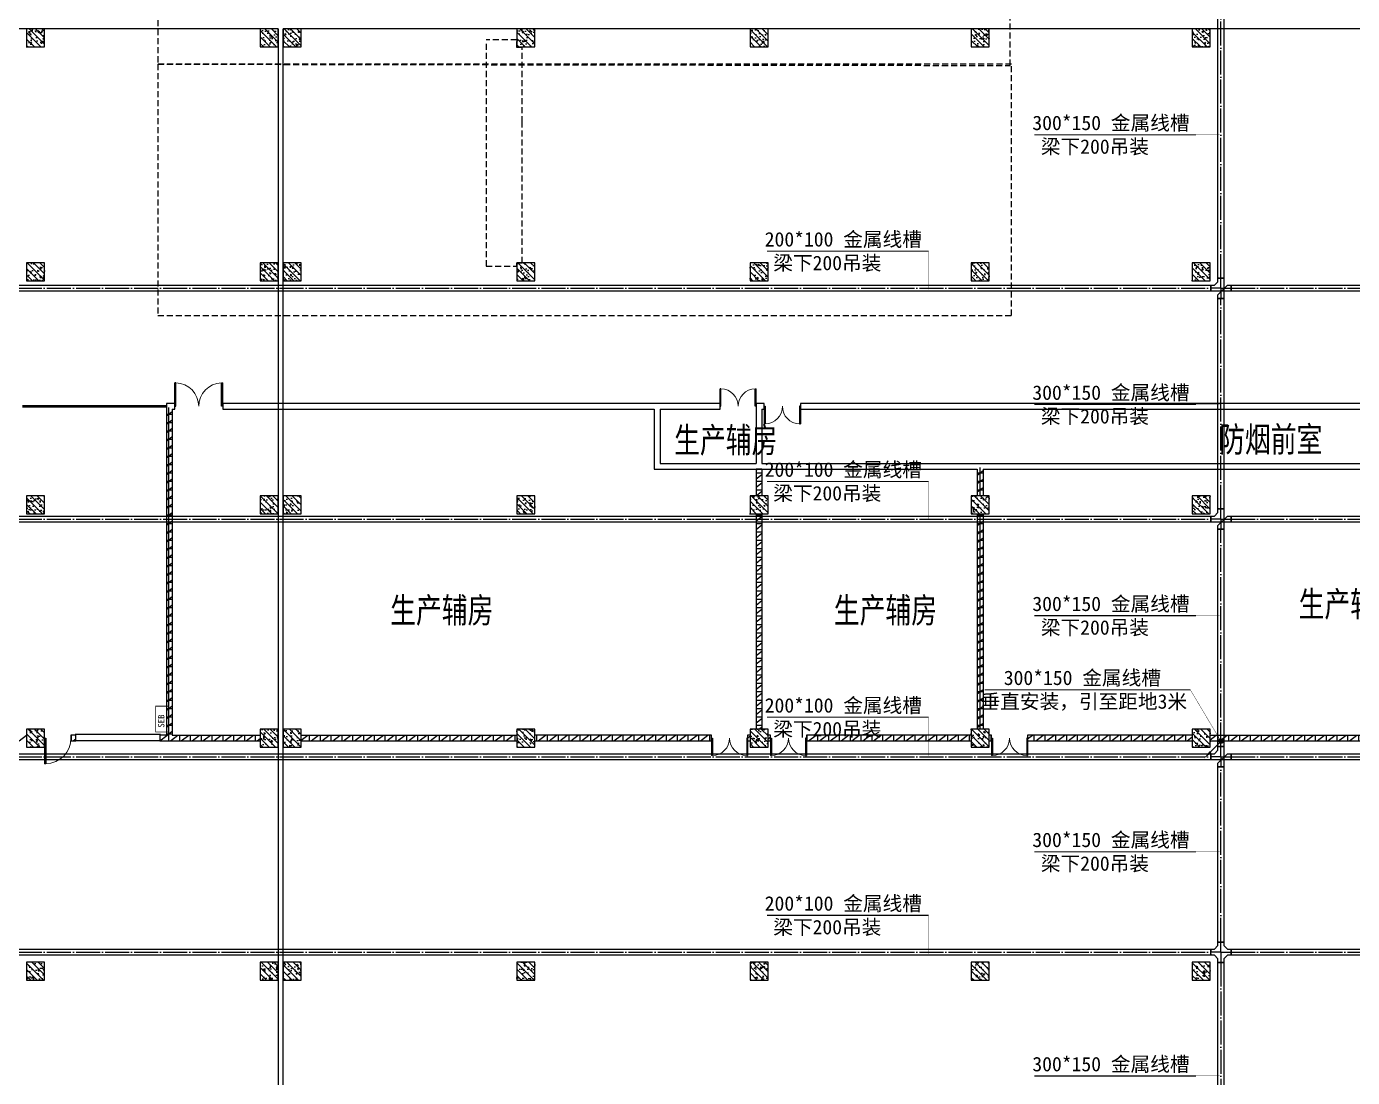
# Model space of a CAD drawing. Header units: millimetres. Extents: x -633009578 to 5705885, y -633235091 to 2571734.
# Drawn here: x 4095645 to 4150809, y 2084315 to 2128035 of the extents above; entities that cross this region are included whole.
import ezdxf

# ---------------------------------------------------------------- set-up
doc = ezdxf.new("R2010")
doc.units = ezdxf.units.MM
doc.header["$LTSCALE"] = 1000
doc.header["$MEASUREMENT"] = 0
for name, pattern in [('DASH', [0.35, 0.25, -0.1]), ('DASHED2', [0.375, 0.25, -0.125]), ('DOTE', [2.4200000000000004, 2, -0.2, 0.02, -0.2]), ('HIDDEN', [0.375, 0.25, -0.125])]:
    doc.linetypes.add(name, pattern=pattern)
doc.layers.get('0').update_dxf_attribs({"color": 9})
for name, color, linetype in [('A-ABOV(投影线)', 154, 'HIDDEN'), ('A-COLUM(柱)', 255, 'Continuous'), ('A-DOOR(门）', 4, 'Continuous'), ('A-FLOR(看线)', 8, 'Continuous'), ('A-HATH(填充)', 8, 'Continuous'), ('A-TEXT(房间)', 243, 'Continuous'), ('A-WALL(墙)', 255, 'Continuous'), ('电-弱电平面-箭头', 3, 'Continuous'), ('电-桥架', 4, 'Continuous'), ('设备-箱柜', 3, 'Continuous')]:
    doc.layers.add(name, color=color, linetype=linetype)
doc.styles.add('_TCH', font='simhei.ttf', dxfattribs={"width": 0.75, "bigfont": 'hztxt.shx'})
doc.styles.add('ELEC-DIM', font='simhei.ttf')
doc.styles.add('IDQSTYLE', font='simhei.ttf', dxfattribs={"width": 0.707, "bigfont": 'hztxt.shx'})
pattern_1 = [(0, (1606821.475196055, 677964.29318137), (0, 350), []), (37.875, (1607221.475196055, 677964.29318137), (-169.61527734408, 218.0766567528281), []), (90, (1607221.475196055, 677964.29318137), (-450, 2.755455298081545e-14), [])]

# ---------------------------------------------------------------- blocks, each defined once
blk = doc.blocks.new('*X3')
at = {"color": 0, "linetype": 'Continuous'}
for p, q in [((192.587376364835, 446.7215535232801), (193.8713933576327, 448.0055705160779)), ((192.6509968705344, 446.3609099602676), (194.2320369206452, 447.9419500103785)), ((192.6864539319484, 447.2448951591055), (193.3480517218074, 447.9064929489645)), ((192.7889704286661, 446.0746194496875), (194.5183274312254, 447.8039764522467)), ((192.9823694457329, 445.8437543980423), (194.7491924828706, 447.61057743518)), ((193.2275231399996, 445.664644023597), (194.9283028573159, 447.3654237409133)), ((193.5311577474, 445.5440145622856), (195.0489323186273, 447.0617891335129)), ((193.9202347052458, 445.5088274514194), (195.0841194294935, 446.6727121756671)), ((194.6075199946775, 445.7718486721392), (194.8210982087737, 445.9854268862354))]:
    blk.add_line(p, q, dxfattribs=at)
blk = doc.blocks.new('HC001442')
at = {"color": 0, "linetype": 'Continuous'}
blk.add_line((2.614797267597169e-12, -0.0577611932696982), (-3.1054929004722, -3.232738715066034), dxfattribs=at)
blk.add_lwpolyline([(-3.1054929004722, -3.232738715066034, 0.8, 0, 0), (-5.057392361375946, -5.119309791709952, 0, 0, 0)], format="xyseb", dxfattribs=at)
blk.add_circle((0, 0), 0.625, dxfattribs=at)
at = {"color": 0, "linetype": 'Continuous', "xscale": 0.5, "yscale": 0.5, "zscale": 0.5}
blk.add_blockref('*X3', (-96.91845018383279, -223.3780232566237), dxfattribs=at)
at = {"color": 0, "style": 'IDQSTYLE', "width": 0.7}
blk.add_attdef('PSFHATT', (2.62500001, -5.119309791709952), '', height=2.5, dxfattribs=at)
blk = doc.blocks.new('HC001524')
at = {"color": 0, "linetype": 'Continuous', "const_width": 0.3}
blk.add_lwpolyline([(5, 2.5), (-5, 2.5), (-5, -2.5), (5, -2.5)], close=True, dxfattribs=at)
at = {"color": 0, "style": 'IDQSTYLE', "width": 0.7}
for tag, p in [('AF', (-1.5, -1.25)), ('PSFHATT', (7, -2.5))]:
    blk.add_attdef(tag, p, '', height=2.5, dxfattribs=at)
blk = doc.blocks.new('$DorLib2D$00000002')
for p, q in [((-0.5, -5.684341886080802e-17), (-0.5000000000000007, 0.4875)), ((-0.4750000000000007, 0.4875), (-0.5000000000000007, 0.4875)), ((-0.475, -2.842170943040401e-17), (-0.4750000000000007, 0.4875)), ((0.475, -2.842170943040401e-17), (0.4750000000000007, 0.4875)), ((0.4750000000000007, 0.4875), (0.5000000000000007, 0.4875)), ((0.5, -5.684341886080802e-17), (0.5000000000000007, 0.4875)), ((-0.5, -5.684341886080802e-17), (-0.475, -2.842170943040401e-17)), ((0.5, -5.684341886080802e-17), (0.475, -2.842170943040401e-17))]:
    blk.add_line(p, q)
at = {"lineweight": 13}
for centre, start, end in [((-0.4875, -4.263256414560601e-17), 0, 88.53071641864632), ((0.4875, -4.263256414560601e-17), 91.4692835813537, 180)]:
    blk.add_arc(centre, 0.4875, start, end, dxfattribs=at)
blk = doc.blocks.new('$DorLib2D$00000213')
at = {"color": 0, "linetype": 'DASH', "const_width": 0.02}
blk.add_lwpolyline([(0.5, 3.552713678800501e-15), (-0.5, 3.552713678800501e-15)], dxfattribs=at)
blk = doc.blocks.new('$DorLib2D$00000001')
for p, q in [((0.45, 0.9750000000000001), (0.5000000000000002, 0.9750000000000001)), ((0.45, 0), (0.45, 0.9750000000000001)), ((0.5, 0), (0.5, 0.9750000000000001)), ((0.5, 0), (0.45, 0))]:
    blk.add_line(p, q)
at = {"lineweight": 13}
blk.add_arc((0.475, 0), 0.975, 91.4692835813538, 180, dxfattribs=at)
blk = doc.blocks.new('$DorLib2D$00000136')
at = {"color": 0, "linetype": 'DASH'}
blk.add_line((0.5074999999959537, 0.6666666666674388), (-0.507500000003974, 0.666666666667382), dxfattribs=at)
at = {"color": 0, "linetype": 'Continuous'}
blk.add_line((-0.5000000000040377, -0.4999999999982236), (0.4999999999959623, -0.4999999999981668), dxfattribs=at)
blk = doc.blocks.new('_FZH')
h = blk.add_hatch()
h.set_pattern_fill('钢筋混凝土', color=256, scale=0.1, style=0)
h.set_pattern_definition([(45, (0, 0), (-0.1767766952966369, 0.1767766952966369), []), (50, (0, 0), (0.7172601826007535, -0.06275213498259512), [0.07500000000000001, -0.8250000000000001]), (355, (0, 0), (-0.138751333613, 0.7521921337000119), [0.06, -0.66]), (100.4514, (0.05977168000000001, -0.00522934), (0.5785093817140216, 0.6894395420609536), [0.06374019, -0.701142112]), (46.1842, (0, 0.2), (1.067241048625645, -0.1655190143290181), [0.1125, -1.2375]), (96.6356, (0.088936745, 0.186206693), (0.9346627055487033, 0.9741178709004418), [0.095610288, -1.051713]), (351.1842, (0, 0.2), (0.9346619451336272, 0.9741186009253247), [0.09000000000000001, -0.9900000000000001]), (21, (0.1, 0.15), (0.5969070521184617, -0.4026188906653388), [0.07500000000000001, -0.8250000000000001]), (326, (0.1, 0.15), (0.2433153319215824, 0.7251500450468529), [0.06, -0.66]), (71.4514, (0.149742233, 0.116448394), (0.84022262858149, 0.3225304967099524), [0.06374019, -0.701142112]), (37.50000000000001, (0, 0), (0.01215985531729062, 0.3328938538313115), [0, -0.652, 0, -0.67, 0, -0.6625000000000001]), (7.499999999999999, (0, 0), (0.2630695374421486, 0.3944117118823603), [0, -0.382, 0, -0.637, 0, -0.2525]), (-32.5, (-0.223, 0), (0.533822436172409, -0.02255487173437976), [0, -0.25, 0, -0.78, 0, -1.035]), (-42.5, (-0.323, 0), (0.5831861693423862, 0.1001049823323177), [0, -0.325, 0, -0.518, 0, -0.735])])
h.paths.add_polyline_path([(-0.5, -0.5), (0.5, -0.5), (0.5, 0.5), (-0.5, 0.5)])
blk.add_lwpolyline([(-0.5, -0.5), (0.5, -0.5), (0.5, 0.5), (-0.5, 0.5)], close=True)

msp = doc.modelspace()

# ---------------------------------------------------------------- hatches: boundary and pattern name
at = {"layer": 'A-HATH(填充)'}
h = msp.add_hatch(dxfattribs=at)
h.set_pattern_fill('空心砖', color=256, scale=100, style=0)
h.set_pattern_definition(pattern_1)
h.paths.add_polyline_path([(4101589.994031758, 2112194.629172623), (4101469.994031752, 2112114.629172621), (4101469.994031752, 2098554.629172602), (4101589.994031758, 2098474.629172604), (4101709.994031752, 2098554.629172583), (4101709.994031752, 2112114.629172624)])
h = msp.add_hatch(dxfattribs=at)
h.set_pattern_fill('空心砖', color=256, scale=100, style=0)
h.set_pattern_definition(pattern_1)
h.paths.add_polyline_path([(4125999.99403178, 2108509.629172626), (4126239.99403178, 2108509.629172626), (4126239.99403178, 2109614.629172626), (4125999.99403178, 2109614.629172626)])
h = msp.add_hatch(dxfattribs=at)
h.set_pattern_fill('空心砖', color=256, scale=100, style=0)
h.set_pattern_definition(pattern_1)
h.paths.add_polyline_path([(4135199.994031804, 2108509.629172626), (4135439.994031726, 2108509.629172626), (4135439.994031567, 2109614.629172633), (4135319.99403174, 2109694.629172631), (4135199.994031872, 2109614.629172634)])
h = msp.add_hatch(dxfattribs=at)
h.set_pattern_fill('空心砖', color=256, scale=100, style=0)
h.set_pattern_definition(pattern_1)
h.paths.add_polyline_path([(4125999.994031759, 2107759.629172626), (4125999.99403178, 2098809.629172626), (4126239.99403178, 2098809.629172626), (4126239.994031759, 2107759.629172626)])
h = msp.add_hatch(dxfattribs=at)
h.set_pattern_fill('空心砖', color=256, scale=100, style=0)
h.set_pattern_definition(pattern_1)
h.paths.add_polyline_path([(4135199.994031811, 2098809.629172626), (4135439.99403176, 2098809.629172626), (4135439.994031759, 2107759.629172626), (4135199.994031759, 2107759.629172626)])
h = msp.add_hatch(dxfattribs=at)
h.set_pattern_fill('空心砖', color=256, scale=100, style=0)
h.set_pattern_definition(pattern_1)
h.paths.add_polyline_path([(4095644.99403178, 2098314.629172626), (4095644.99403178, 2098554.629172626), (4086694.99403178, 2098554.629172626), (4086694.99403178, 2098314.629172626)])
h = msp.add_hatch(dxfattribs=at)
h.set_pattern_fill('空心砖', color=256, scale=100, style=0)
h.set_pattern_definition(pattern_1)
h.paths.add_polyline_path([(4097494.994030996, 2098314.629172688), (4097694.994032013, 2098314.629172688), (4097694.994032013, 2098554.629172619), (4097494.994030996, 2098554.62917262)])
h = msp.add_hatch(dxfattribs=at)
h.set_pattern_fill('空心砖', color=256, scale=100, style=0)
h.set_pattern_definition(pattern_1)
h.paths.add_polyline_path([(4101469.994031752, 2098554.629172602), (4101194.994031504, 2098554.629172604), (4101194.994031504, 2098314.629172688), (4101589.994031767, 2098314.629172626), (4101589.994031758, 2098474.629172604)])
h = msp.add_hatch(dxfattribs=at)
h.set_pattern_fill('空心砖', color=256, scale=100, style=0)
h.set_pattern_definition(pattern_1)
h.paths.add_polyline_path([(4105369.99403178, 2098314.629172626), (4105369.99403178, 2098554.629172622), (4101709.994031752, 2098554.629172583), (4101589.994031757, 2098474.629172604), (4101589.994031767, 2098314.629172626)])
h = msp.add_hatch(dxfattribs=at)
h.set_pattern_fill('空心砖', color=256, scale=100, style=0)
h.set_pattern_definition(pattern_1)
h.paths.add_polyline_path([(4116044.99403178, 2098314.629172626), (4116044.99403178, 2098554.629172626), (4107069.99403178, 2098554.629172626), (4107069.99403178, 2098314.629172626)])
h = msp.add_hatch(dxfattribs=at)
h.set_pattern_fill('空心砖', color=256, scale=100, style=0)
h.set_pattern_definition(pattern_1)
h.paths.add_polyline_path([(4116794.99403178, 2098554.629172626), (4116794.99403178, 2098314.629172626), (4124144.994031504, 2098314.629172632), (4124144.994031504, 2098554.629172632)])
h = msp.add_hatch(dxfattribs=at)
h.set_pattern_fill('空心砖', color=256, scale=100, style=0)
h.set_pattern_definition(pattern_1)
h.paths.add_polyline_path([(4125744.99403178, 2098314.62917263), (4125744.99403178, 2098554.62917263), (4125644.994031504, 2098554.629172632), (4125644.994031504, 2098314.629172632)])
h = msp.add_hatch(dxfattribs=at)
h.set_pattern_fill('空心砖', color=256, scale=100, style=0)
h.set_pattern_definition(pattern_1)
h.paths.add_polyline_path([(4126494.99403178, 2098554.629172615), (4126494.99403178, 2098314.629172632), (4126594.994032013, 2098314.629172634), (4126594.994032013, 2098554.629172612)])
h = msp.add_hatch(dxfattribs=at)
h.set_pattern_fill('空心砖', color=256, scale=100, style=0)
h.set_pattern_definition(pattern_1)
h.paths.add_polyline_path([(4134944.99403178, 2098314.629172626), (4134944.99403178, 2098554.629172633), (4128094.994031504, 2098554.629172613), (4128094.994031504, 2098314.629172634)])
h = msp.add_hatch(dxfattribs=at)
h.set_pattern_fill('空心砖', color=256, scale=100, style=0)
h.set_pattern_definition(pattern_1)
h.paths.add_polyline_path([(4135694.99403178, 2098554.629172632), (4135694.99403178, 2098314.629172632), (4135794.994032013, 2098314.629172634), (4135794.994032013, 2098554.629172632)])
h = msp.add_hatch(dxfattribs=at)
h.set_pattern_fill('空心砖', color=256, scale=100, style=0)
h.set_pattern_definition(pattern_1)
h.paths.add_polyline_path([(4144144.99403178, 2098314.629172626), (4144144.99403178, 2098554.629172626), (4137294.994032013, 2098554.629172631), (4137294.994032013, 2098314.629172634)])
h = msp.add_hatch(dxfattribs=at)
h.set_pattern_fill('空心砖', color=256, scale=100, style=0)
h.set_pattern_definition(pattern_1)
h.paths.add_polyline_path([(4153344.99403178, 2098314.629172626), (4153344.99403178, 2098554.629172626), (4144894.99403178, 2098554.629172626), (4144894.99403178, 2098314.629172626)])

# ---------------------------------------------------------------- linework, layer by layer
at = {"layer": 'A-ABOV(投影线)'}
for points in [[(4101107.015126877, 2126469.210807561), (4136573.072799208, 2126414.365937338), (4136573.072799208, 2136864.961753036), (4101107.015126877, 2136919.80662326)], [(4101107.015126877, 2116018.614991862), (4136617.637163706, 2116014.170684175), (4136617.637163706, 2126464.766499873), (4101107.015126877, 2126469.210807561)]]:
    msp.add_lwpolyline(points, close=True, dxfattribs=at)
msp.add_lwpolyline([(4114769.994031779, 2127309.629148453), (4114769.99403178, 2118059.629172626), (4116044.99403178, 2118059.629172626), (4116044.99403178, 2118209.629047405), (4116269.99403178, 2118209.629148452), (4116269.99403178, 2124059.629172626), (4116269.99403178, 2127159.629172626), (4116044.99403178, 2127159.629273674), (4116044.99403178, 2127484.629148453), (4114769.994031779, 2127484.629148453)], dxfattribs=at)
at = {"layer": 'A-FLOR(看线)'}
for points in [[(4106119.994031763, 2127934.629173214), (4040069.99403178, 2127934.629173214)], [(4106119.994031763, 2127934.629173214), (4106119.994031763, 2060984.629172626)], [(4172369.99403178, 2127934.629172626), (4106319.994031765, 2127934.629173214)], [(4106319.994031765, 2060984.629172626), (4106319.994031765, 2127934.629173214)]]:
    msp.add_lwpolyline(points, dxfattribs=at)
at = {"layer": 'A-WALL(墙)'}
for p, q in [((4101589.994031767, 2112354.629172626), (4101469.994032013, 2112354.62917263)), ((4101469.994032013, 2112354.62917263), (4101469.994032013, 2112114.629172626)), ((4101809.994032013, 2112354.629172624), (4101589.994031767, 2112354.629172626)), ((4101809.994032013, 2112114.629172625), (4101809.994032013, 2112354.629172624)), ((4121879.99403178, 2112354.629172626), (4103809.994032013, 2112354.629172624)), ((4103809.994032013, 2112354.629172624), (4103809.994032013, 2112114.629172625)), ((4124499.994031504, 2112354.62917265), (4121879.99403178, 2112354.629172626)), ((4124499.994031504, 2112114.629172713), (4124499.994031504, 2112354.62917265)), ((4126119.99403178, 2112354.629172626), (4125999.994032013, 2112354.62917265)), ((4125999.994032013, 2112354.62917265), (4125999.994032013, 2112114.629172714)), ((4126339.994032013, 2112354.629172623), (4126119.99403178, 2112354.629172626)), ((4126339.994032013, 2112114.629172619), (4126339.994032013, 2112354.629172623)), ((4163299.994031992, 2112354.629172633), (4127839.994032013, 2112354.629172624)), ((4127839.994032013, 2112354.629172624), (4127839.994032013, 2112114.629172619)), ((4101469.994031752, 2112114.629172621), (4101469.994031752, 2098554.629172602)), ((4101709.994031752, 2112114.629172624), (4101809.994032013, 2112114.629172625)), ((4101709.994031752, 2112114.629172624), (4101709.994031752, 2098554.629172583)), ((4103809.994032013, 2112114.629172625), (4121759.994031797, 2112114.629172624)), ((4121759.994031797, 2112114.629172624), (4121759.994031797, 2109614.62917265)), ((4121999.994031797, 2112114.62917265), (4124499.994031504, 2112114.629172713)), ((4121999.994031797, 2112114.62917265), (4121999.994031797, 2109854.62917265)), ((4125999.994031758, 2112114.62917265), (4125999.994031758, 2109854.62917265)), ((4126239.994031758, 2112114.62917262), (4126339.994032013, 2112114.629172619)), ((4126239.994031758, 2112114.62917262), (4126239.994031758, 2109854.629172634)), ((4127839.994032013, 2112114.629172619), (4163539.994031667, 2112114.62917262)), ((4121759.994031797, 2109614.62917265), (4126119.99403178, 2109614.629172626)), ((4121999.994031797, 2109854.62917265), (4125999.994031758, 2109854.62917265)), ((4125999.99403178, 2109614.629172626), (4125999.994031967, 2108509.629172906)), ((4126239.99403178, 2109614.629172626), (4125999.99403178, 2109614.629172626)), ((4126119.99403178, 2109614.629172626), (4135199.994031872, 2109614.629172634)), ((4126239.994031758, 2109854.629172634), (4135319.99403178, 2109854.629172626)), ((4126239.99403178, 2109614.629172626), (4126239.994031637, 2108509.629172906)), ((4135199.994031872, 2109614.629172634), (4135199.994031759, 2108509.629172255)), ((4135319.99403178, 2109854.629172626), (4163539.994031876, 2109854.629172633)), ((4135439.994031567, 2109614.629172633), (4163299.994031571, 2109614.629172633)), ((4135439.994031567, 2109614.629172633), (4135439.994031569, 2108509.629172255)), ((4125999.994031759, 2107759.629172626), (4125999.99403178, 2098809.629172626)), ((4126239.994031759, 2107759.629172626), (4126239.99403178, 2098809.629172626)), ((4135199.994031759, 2107759.629172626), (4135199.994031785, 2098809.629172255)), ((4135439.994031759, 2107759.629172626), (4135439.994031762, 2098809.629172255)), ((4097694.994032013, 2098554.629172619), (4097494.994030996, 2098554.62917262)), ((4097494.994030996, 2098554.62917262), (4097494.994030996, 2098314.629172688)), ((4097694.994032013, 2098314.629172688), (4097694.994032013, 2098554.629172619)), ((4101469.994031752, 2098554.629172602), (4101194.994031504, 2098554.629172604)), ((4101194.994031504, 2098554.629172604), (4101194.994031504, 2098314.629172688)), ((4101709.994031752, 2098554.629172583), (4105369.994031993, 2098554.629172692)), ((4107069.994031992, 2098554.629172593), (4116044.994031992, 2098554.629172593)), ((4124144.994031504, 2098554.629172632), (4116794.994031993, 2098554.629172654)), ((4124144.994031504, 2098314.629172632), (4124144.994031504, 2098554.629172632)), ((4125744.994031993, 2098554.629172313), (4125644.994031504, 2098554.629172632)), ((4125644.994031504, 2098554.629172632), (4125644.994031504, 2098314.629172632)), ((4126594.994032013, 2098554.629172612), (4126494.994031993, 2098554.62917281)), ((4126594.994032013, 2098314.629172634), (4126594.994032013, 2098554.629172612)), ((4134944.994031993, 2098554.629172655), (4128094.994031504, 2098554.629172613)), ((4128094.994031504, 2098554.629172613), (4128094.994031504, 2098314.629172634)), ((4135794.994032013, 2098554.629172632), (4135694.994031342, 2098554.62917369)), ((4135794.994032013, 2098314.629172634), (4135794.994032013, 2098554.629172632)), ((4144144.994031993, 2098554.629172601), (4137294.994032013, 2098554.629172631)), ((4137294.994032013, 2098554.629172631), (4137294.994032013, 2098314.629172634)), ((4144894.994031342, 2098554.629172634), (4153344.994031993, 2098554.629172611)), ((4097494.994030996, 2098314.629172688), (4097694.994032013, 2098314.629172688)), ((4101194.994031504, 2098314.629172688), (4101589.994031767, 2098314.629172626)), ((4101589.994031767, 2098314.629172626), (4105369.994031992, 2098314.629172584)), ((4107069.994031992, 2098314.629172593), (4116044.994031992, 2098314.62917264)), ((4116794.994031993, 2098314.629172646), (4124144.994031504, 2098314.629172632)), ((4125644.994031504, 2098314.629172632), (4125744.994031993, 2098314.629172453)), ((4126494.994031993, 2098314.629172458), (4126594.994032013, 2098314.629172634)), ((4128094.994031504, 2098314.629172634), (4134944.994031993, 2098314.629172636)), ((4135694.994031341, 2098314.629172616), (4135794.994032013, 2098314.629172634)), ((4137294.994032013, 2098314.629172634), (4144144.994031993, 2098314.629172637)), ((4144894.994031342, 2098314.629172634), (4153344.994031993, 2098314.629172623))]:
    msp.add_line(p, q, dxfattribs=at)
at = {"layer": '电-桥架', "color": 5, "linetype": 'DOTE', "ltscale": 0.5}
for p, q in [((4145339.061539553, 2117569.399305051), (4145339.061519231, 2128639.395047395)), ((4145339.061540333, 2117144.399305051), (4145339.061539553, 2117569.399305051)), ((4078343.574331425, 2117144.399305051), (4144914.061540333, 2117144.399305051)), ((4145339.061540333, 2117144.399305051), (4144914.061540333, 2117144.399305051)), ((4145339.061540333, 2117144.399305051), (4145339.061541113, 2116719.399305051)), ((4145339.061540333, 2117144.399305051), (4145764.061540333, 2117144.399305051)), ((4145339.061557173, 2107970.950060336), (4145339.061541113, 2116719.399305051)), ((4145764.061540333, 2117144.399305051), (4166642.791950512, 2117144.399305051)), ((4145339.061557953, 2107545.950060336), (4145339.061557173, 2107970.950060336)), ((4078343.574348849, 2107545.950060336), (4144914.061557953, 2107545.950060336)), ((4145339.061557953, 2107545.950060336), (4144914.061557953, 2107545.950060336)), ((4145339.061557953, 2107545.950060336), (4145339.061558733, 2107120.950060336)), ((4145339.061557953, 2107545.950060336), (4145764.061557953, 2107545.950060336)), ((4145764.061557953, 2107545.950060336), (4172269.048692347, 2107545.950060336)), ((4145339.061575324, 2098083.511338273), (4145339.061558733, 2107120.950060336)), ((4145339.061576104, 2097658.511338273), (4145339.061575324, 2098083.511338273)), ((4078343.574366798, 2097658.511338273), (4144914.061576104, 2097658.511338273)), ((4145339.061576104, 2097658.511338273), (4144914.061576104, 2097658.511338273)), ((4145339.061576104, 2097658.511338273), (4145339.061576884, 2097233.511338273)), ((4145339.061576104, 2097658.511338273), (4145764.061576104, 2097658.511338273)), ((4145764.061576104, 2097658.511338273), (4172269.048692347, 2097658.511338273)), ((4145339.061590255, 2089950.002463049), (4145339.061576884, 2097233.511338273)), ((4145339.061591035, 2089525.002463049), (4145339.061590255, 2089950.002463049)), ((4078343.574381563, 2089525.002463049), (4144914.061591035, 2089525.002463049)), ((4145339.061591035, 2089525.002463049), (4144914.061591035, 2089525.002463049)), ((4145339.061591035, 2089525.002463049), (4145339.061591806, 2089100.002463049)), ((4145339.061591035, 2089525.002463049), (4145764.061591035, 2089525.002463049)), ((4145339.061591806, 2089100.002463049), (4145339.061608245, 2080044.388302158)), ((4145764.061591035, 2089525.002463049), (4172269.048692347, 2089525.002463049))]:
    msp.add_line(p, q, dxfattribs=at)
at = {"layer": '电-桥架', "color": 9, "linetype": 'DASHED2', "ltscale": 0.5}
for p, q in [((4145464.061539553, 2117569.399305281), (4145214.061539553, 2117569.399304821)), ((4145464.061557173, 2107970.950060566), (4145214.061557173, 2107970.950060106)), ((4145464.061575324, 2098083.511338503), (4145214.061575324, 2098083.511338043)), ((4144914.061591035, 2089650.002463049), (4144914.061591036, 2089400.002463049)), ((4145464.061590255, 2089950.002463279), (4145214.061590255, 2089950.002462819))]:
    msp.add_line(p, q, dxfattribs=at)
at = {"layer": '电-桥架', "ltscale": 0.5}
for points in [[(4145214.061539553, 2117569.399304821), (4145214.061519231, 2128639.395047164), (4145464.061519231, 2128639.395047624), (4145464.061539553, 2117569.399305281)], [(4145214.061557173, 2107970.950060106), (4145214.061541113, 2116719.399304821), (4145464.061541113, 2116719.399305281), (4145464.061557173, 2107970.950060566)], [(4145214.061575324, 2098083.511338043), (4145214.061558733, 2107120.950060106), (4145464.061558733, 2107120.950060566), (4145464.061575324, 2098083.511338503)], [(4145214.061590255, 2089950.002462819), (4145214.061576884, 2097233.511338043), (4145464.061576884, 2097233.511338503), (4145464.061590255, 2089950.002463279)], [(4144914.061591035, 2089400.002463049), (4078343.574381564, 2089400.002463049), (4078343.574381563, 2089650.002463049), (4144914.061591034, 2089650.002463049)]]:
    msp.add_lwpolyline(points, dxfattribs=at)
for points in [[(4144914.061540334, 2117019.399305051), (4078343.574331426, 2117019.399305051), (4078343.574331425, 2117269.399305051), (4144914.061540333, 2117269.399305051)], [(4145214.061541113, 2116719.399304821), (4145214.061540838, 2116869.399304821), (4145614.061540333, 2117269.399305051), (4145764.061540333, 2117269.399305051), (4145764.061540334, 2117019.399305051), (4145614.061540334, 2117019.399305051), (4145064.061540334, 2117019.399305051), (4144914.061540334, 2117019.399305051), (4144914.061540332, 2117269.399305051), (4145064.061540332, 2117269.399305051), (4145214.061539828, 2117419.399304821), (4145214.061539553, 2117569.399304821), (4145464.061539553, 2117569.399305281), (4145464.061539828, 2117419.399305281), (4145464.061540838, 2116869.399305281), (4145464.061541113, 2116719.399305281)], [(4166642.791950513, 2117019.399305051), (4145764.061540334, 2117019.399305051), (4145764.061540333, 2117269.399305051), (4166642.791950512, 2117269.399305051)], [(4145214.061558733, 2107120.950060106), (4145214.061558458, 2107270.950060106), (4145614.061557953, 2107670.950060336), (4145764.061557953, 2107670.950060336), (4145764.061557954, 2107420.950060336), (4145614.061557954, 2107420.950060336), (4145064.061557954, 2107420.950060336), (4144914.061557954, 2107420.950060336), (4144914.061557952, 2107670.950060336), (4145064.061557952, 2107670.950060336), (4145214.061557448, 2107820.950060106), (4145214.061557173, 2107970.950060106), (4145464.061557173, 2107970.950060566), (4145464.061557448, 2107820.950060566), (4145464.061558458, 2107270.950060566), (4145464.061558733, 2107120.950060566)], [(4144914.061557954, 2107420.950060336), (4078343.57434885, 2107420.950060336), (4078343.574348849, 2107670.950060336), (4144914.061557953, 2107670.950060336)], [(4172269.048692347, 2107420.950060336), (4145764.061557954, 2107420.950060336), (4145764.061557953, 2107670.950060336), (4172269.048692347, 2107670.950060336)], [(4145214.061576884, 2097233.511338043), (4145214.061576609, 2097383.511338043), (4145614.061576103, 2097783.511338273), (4145764.061576103, 2097783.511338273), (4145764.061576105, 2097533.511338273), (4145614.061576105, 2097533.511338273), (4145064.061576104, 2097533.511338273), (4144914.061576104, 2097533.511338273), (4144914.061576103, 2097783.511338273), (4145064.061576103, 2097783.511338273), (4145214.061575599, 2097933.511338043), (4145214.061575324, 2098083.511338043), (4145464.061575324, 2098083.511338503), (4145464.061575599, 2097933.511338503), (4145464.061576609, 2097383.511338503), (4145464.061576884, 2097233.511338503)], [(4144914.061576105, 2097533.511338273), (4078343.574366799, 2097533.511338273), (4078343.574366798, 2097783.511338273), (4144914.061576104, 2097783.511338273)], [(4172269.048692347, 2097533.511338273), (4145764.061576105, 2097533.511338273), (4145764.061576104, 2097783.511338273), (4172269.048692347, 2097783.511338273)], [(4145764.061591036, 2089400.002463049), (4145614.061591036, 2089400.002463049), (4145464.061591534, 2089250.002463276), (4145464.061591806, 2089100.002463276), (4145214.061591806, 2089100.002462821), (4145214.061591534, 2089250.002462821), (4145064.061591035, 2089400.002463049), (4144914.061591035, 2089400.002463049), (4144914.061591034, 2089650.002463049), (4145064.061591034, 2089650.002463049), (4145214.06159053, 2089800.002462819), (4145214.061590255, 2089950.002462819), (4145464.061590255, 2089950.002463279), (4145464.06159053, 2089800.002463279), (4145614.061591034, 2089650.002463049), (4145764.061591034, 2089650.002463049)], [(4172269.048692347, 2089400.002463049), (4145764.061591036, 2089400.002463049), (4145764.061591035, 2089650.002463049), (4172269.048692347, 2089650.002463049)], [(4145214.061608245, 2080044.388301931), (4145214.061591806, 2089100.002462821), (4145464.061591806, 2089100.002463276), (4145464.061608245, 2080044.388302386)]]:
    msp.add_lwpolyline(points, close=True, dxfattribs=at)
at = {"layer": '设备-箱柜', "color": 6}
for points in [[(4145277.994185223, 2123531.573864941, 15, 15, 0), (4144304.239970004, 2123531.573864941, 15, 15, 0), (4144304.239970004, 2123531.573864941, 45, 45, 0), (4137579.310279579, 2123531.573864941, 45, 45, 0)], [(4133170.034844968, 2117098.0797166, 15, 15, 0), (4133170.034844968, 2118688.366615403, 15, 15, 0), (4133170.034844968, 2118688.366615403, 45, 45, 0), (4126445.105154544, 2118688.366615403, 45, 45, 0)], [(4145277.994185223, 2112310.490588136, 15, 15, 0), (4144304.239970004, 2112310.490588136, 15, 15, 0), (4144304.239970004, 2112310.490588136, 45, 45, 0), (4137579.310279579, 2112310.490588136, 45, 45, 0)], [(4133170.034844968, 2107518.53610198, 15, 15, 0), (4133170.034844968, 2109108.823000783, 15, 15, 0), (4133170.034844968, 2109108.823000783, 45, 45, 0), (4126445.105154544, 2109108.823000783, 45, 45, 0)], [(4145277.994185223, 2103524.447708365, 15, 15, 0), (4144304.239970004, 2103524.447708365, 15, 15, 0), (4144304.239970004, 2103524.447708365, 45, 45, 0), (4137579.310279579, 2103524.447708365, 45, 45, 0)], [(4145339.061574923, 2098301.701359484, 15, 15, 0), (4144061.409652156, 2100445.912399901, 15, 15, 0), (4144061.409652156, 2100445.912399901, 45, 45, 0), (4135506.219507736, 2100445.912399901, 45, 45, 0)], [(4133170.034844968, 2097708.853301428, 15, 15, 0), (4133170.034844968, 2099299.14020023, 15, 15, 0), (4133170.034844968, 2099299.14020023, 45, 45, 0), (4126445.105154544, 2099299.14020023, 45, 45, 0)], [(4145277.994185223, 2093705.175775066, 15, 15, 0), (4144304.239970004, 2093705.175775066, 15, 15, 0), (4144304.239970004, 2093705.175775066, 45, 45, 0), (4137579.310279579, 2093705.175775066, 45, 45, 0)], [(4133170.034844968, 2089469.390988255, 15, 15, 0), (4133170.034844968, 2091059.677887058, 15, 15, 0), (4133170.034844968, 2091059.677887058, 45, 45, 0), (4126445.105154544, 2091059.677887058, 45, 45, 0)], [(4145277.994185223, 2084376.867438431, 15, 15, 0), (4144304.239970004, 2084376.867438431, 15, 15, 0), (4144304.239970004, 2084376.867438431, 45, 45, 0), (4137579.310279579, 2084376.867438431, 45, 45, 0)]]:
    msp.add_lwpolyline(points, format="xyseb", dxfattribs=at)

# ---------------------------------------------------------------- block references
at = {"layer": 'A-COLUM(柱)', "xscale": 750, "yscale": 750, "zscale": 750, "rotation": 270}
for p in [(4096019.99403178, 2127559.629172626), (4105744.99403178, 2127559.629172626), (4106694.99403178, 2127559.629172626), (4116419.99403178, 2127559.629172626), (4126119.99403178, 2127559.629172626), (4135319.99403178, 2127559.629172626), (4144519.99403178, 2127559.629172626), (4096019.99403178, 2117834.629172626), (4105744.99403178, 2117834.629172626), (4106694.99403178, 2117834.629172626), (4116419.99403178, 2117834.629172626), (4126119.99403178, 2117834.629172626), (4135319.99403178, 2117834.629172626), (4144519.99403178, 2117834.629172626), (4096019.99403178, 2108134.629172626), (4105744.99403178, 2108134.629172626), (4106694.99403178, 2108134.629172626), (4116419.99403178, 2108134.629172626), (4126119.99403178, 2108134.629172626), (4135319.99403178, 2108134.629172626), (4144519.99403178, 2108134.629172626), (4096019.99403178, 2098434.629172626), (4105744.99403178, 2098434.629172626), (4106694.99403178, 2098434.629172626), (4116419.99403178, 2098434.629172626), (4126119.99403178, 2098434.629172626), (4135319.99403178, 2098434.629172626), (4144519.99403178, 2098434.629172626), (4096019.99403178, 2088734.629172626), (4105744.99403178, 2088734.629172626), (4106694.99403178, 2088734.629172626), (4116419.99403178, 2088734.629172626), (4126119.99403178, 2088734.629172626), (4135319.99403178, 2088734.629172626), (4144519.99403178, 2088734.629172626)]:
    msp.add_blockref('_FZH', p, dxfattribs=at)
at = {"layer": 'A-DOOR(门）'}
for p, xscale, yscale, zscale in [((4102809.994031681, 2112234.629172626), 2000, 2000, 2000), ((4125249.99403172, 2112234.629172626), 1500, 1500, 1500)]:
    msp.add_blockref('$DorLib2D$00000002', p, dxfattribs=dict(at, xscale=xscale, yscale=yscale, zscale=zscale))
at = {"layer": 'A-DOOR(门）', "rotation": 180}
for name, p, xscale, yscale, zscale in [('$DorLib2D$00000213', (4098469.994031914, 2112234.629172626), -6000, 6000, 6000), ('$DorLib2D$00000002', (4127089.994031819, 2112234.629172626), -1500, 1500, 1500), ('$DorLib2D$00000002', (4124894.994031652, 2098434.629172626), -1500, 1500, 1500)]:
    msp.add_blockref(name, p, dxfattribs=dict(at, xscale=xscale, yscale=yscale, zscale=zscale))
at = {"layer": 'A-DOOR(门）', "extrusion": (0, 0, -1), "xscale": 3500, "yscale": 240, "zscale": 3500}
msp.add_blockref('$DorLib2D$00000136', (-4099444.994031588, 2098434.629172626), dxfattribs=at)
at = {"layer": 'A-DOOR(门）', "extrusion": (0, 0, -1), "rotation": 180}
for name, p, xscale, yscale, zscale in [('$DorLib2D$00000001', (-4096944.99403133, 2098434.629172626), -1100, 1100, 1100), ('$DorLib2D$00000002', (-4127344.994031888, 2098434.629172626), -1500, 1500, 1500), ('$DorLib2D$00000002', (-4136544.994031888, 2098434.629172626), -1500, 1500, 1500)]:
    msp.add_blockref(name, p, dxfattribs=dict(at, xscale=xscale, yscale=yscale, zscale=zscale))
at = {"layer": '电-弱电平面-箭头', "color": 4, "xscale": 140, "yscale": 140, "zscale": 140}
msp.add_blockref('HC001442', (4145341.29680995, 2098307.97987804), dxfattribs=at)
at = {"layer": '设备-箱柜'}
ref = msp.add_blockref('HC001524', (4101284.086275871, 2099221.589551491), dxfattribs=dict(at, xscale=-107.52, yscale=107.52, zscale=107.52, rotation=269.9999999999999))
ref.add_attrib('AF', 'SEB', (4101381.599334444, 2098864.777403445), dxfattribs={"layer": '0', "color": 0, "height": 268.8, "rotation": 90, "style": 'ELEC-DIM'})

# ---------------------------------------------------------------- texts
at = {"layer": 'A-TEXT(房间)', "style": '_TCH', "width": 0.75}
for s, p in [('生产辅房', (4122586.385041743, 2110304.741364947)), ('防烟前室', (4145260.219726594, 2110337.286538807)), ('生产辅房', (4148569.614197505, 2103482.088123438)), ('生产辅房', (4110773.01084254, 2103225.019731221)), ('生产辅房', (4129229.797290987, 2103225.019731221))]:
    msp.add_text(s, height=1050, dxfattribs=at).set_placement(p)
at = {"layer": '设备-箱柜', "color": 6, "style": 'ELEC-DIM'}
for s, p in [('300*150 金属线槽', (4137491.408026208, 2123726.277769828)), ('梁下200吊装', (4137846.022753876, 2122741.949583208)), ('200*100 金属线槽', (4126357.202901172, 2118883.07052029)), ('梁下200吊装', (4126711.81762884, 2117898.74233367)), ('300*150 金属线槽', (4137491.408026208, 2112505.194493023)), ('梁下200吊装', (4137846.022753876, 2111520.866306403)), ('200*100 金属线槽', (4126357.202901172, 2109303.52690567)), ('梁下200吊装', (4126711.81762884, 2108319.19871905)), ('300*150 金属线槽', (4137491.408026208, 2103719.151613253)), ('梁下200吊装', (4137846.022753876, 2102734.823426633)), ('300*150 金属线槽', (4136302.315429511, 2100640.616304789)), ('200*100 金属线槽', (4126357.202901172, 2099493.844105118)), ('垂直安装，引至距地3米', (4135335.082820021, 2099656.288118169)), ('梁下200吊装', (4126711.81762884, 2098509.515918498)), ('300*150 金属线槽', (4137491.408026208, 2093899.879679953)), ('梁下200吊装', (4137846.022753876, 2092915.551493333)), ('200*100 金属线槽', (4126357.202901172, 2091254.381791946)), ('梁下200吊装', (4126711.81762884, 2090270.053605326)), ('300*150 金属线槽', (4137491.408026208, 2084571.571343319))]:
    msp.add_text(s, height=600, dxfattribs=at).set_placement(p)

doc.saveas('drawing.dxf')
